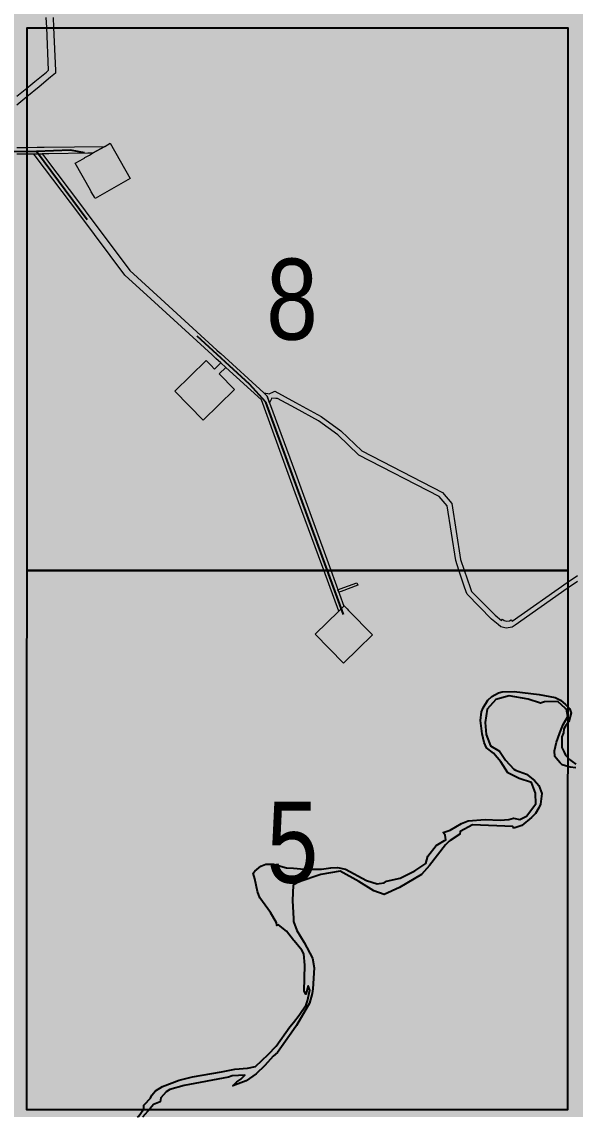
# Model space of a CAD drawing. Extents: x 351064 to 358960, y 6048061 to 6054858.
# Drawn here: x 352815.3 to 352869.9, y 6050432.8 to 6050541 of the extents above; entities that cross this region are included whole.
import ezdxf
from ezdxf.enums import TextEntityAlignment as Align

# ---------------------------------------------------------------- set-up
doc = ezdxf.new("R2010")
doc.units = 0
doc.header["$LTSCALE"] = 5
doc.linetypes.add('DASHED2', pattern=[9.525, 6.35, -3.175])
doc.layers.add('AS-ROUTEMAP', color=35, linetype='Continuous', lineweight=0)
doc.layers.add('RoadSeg', color=57, linetype='DASHED2')
doc.layers.add('T-WATER', color=160, linetype='Continuous')
doc.layers.add('ROUTE-MAP-BACKGROUND-H', color=7, linetype='Continuous', true_color=0xf0ebff)
doc.layers.add('Sections', color=7, linetype='Continuous', true_color=0xa75418)
doc.styles.add('120', font='ARIALN.TTF', dxfattribs={"height": 13})

msp = doc.modelspace()

# ---------------------------------------------------------------- hatches: boundary and pattern name
at = {"layer": 'ROUTE-MAP-BACKGROUND-H'}
h = msp.add_hatch(color=256, dxfattribs=at)
h.dxf.hatch_style = 1
h.paths.add_polyline_path([(352109.337, 6051083.716), (353736.796, 6051083.637), (353740.383, 6050432.833), (352105.91, 6050432.833)])

# ---------------------------------------------------------------- linework, layer by layer
at = {"layer": 'AS-ROUTEMAP', "flags": 128}
for points in [[(352818.335, 6050541.48), (352818.38, 6050540.475), (352818.567, 6050536.252), (352818.58, 6050535.96), (352818.093, 6050535.563), (352816.96, 6050534.625), (352815.755, 6050533.647), (352814.75, 6050532.827)], [(352814.75, 6050533.684), (352815.756, 6050534.503), (352816.538, 6050535.14), (352817.359, 6050535.809), (352817.683, 6050536.084), (352817.894, 6050536.263), (352817.712, 6050540.475), (352817.668, 6050541.48)], [(352814.747, 6050528.619), (352815.753, 6050528.633), (352816.764, 6050528.647), (352817.458, 6050528.657), (352823.438, 6050528.742), (352822.245, 6050528.063), (352821.753, 6050528.056), (352817.935, 6050528), (352817.26, 6050527.99), (352816.437, 6050527.979), (352815.752, 6050527.969), (352814.747, 6050527.954)], [(352870.103, 6050485.747), (352869.097, 6050485.043), (352863.938, 6050481.431), (352863.64, 6050481.223), (352863.045, 6050481.151), (352862.546, 6050481.281), (352862.277, 6050481.503), (352861.622, 6050482.044), (352859.207, 6050484.488), (352859.124, 6050484.735), (352858.93, 6050485.305), (352858.401, 6050486.867), (352858.079, 6050487.816), (352857.234, 6050493.226), (352856.456, 6050494.159), (352848.528, 6050498.244), (352846.435, 6050500.254), (352844.537, 6050501.63), (352842.252, 6050502.875), (352840.503, 6050503.827), (352840.338, 6050503.834), (352839.906, 6050503.85), (352839.849, 6050503.716), (352839.716, 6050503.4), (352839.471, 6050504.072), (352839.129, 6050504.384), (352839.548, 6050504.317), (352839.679, 6050504.296), (352840.1, 6050504.486), (352840.232, 6050504.544), (352840.232, 6050504.544), (352842.253, 6050503.444), (352844.805, 6050502.053), (352846.756, 6050500.638), (352848.822, 6050498.655), (352856.775, 6050494.557), (352857.707, 6050493.44), (352858.566, 6050487.935), (352858.928, 6050486.867), (352859.511, 6050485.148), (352859.644, 6050484.758), (352859.864, 6050484.535), (352861.96, 6050482.413), (352862.595, 6050481.889), (352862.701, 6050482.017), (352862.857, 6050481.889), (352863.091, 6050481.828), (352863.395, 6050481.865), (352863.556, 6050481.977), (352863.651, 6050481.841), (352869.097, 6050485.653), (352870.103, 6050486.357)]]:
    msp.add_lwpolyline(points, dxfattribs=at)
for points in [[(352825.961, 6050525.577), (352822.486, 6050523.598), (352822.411, 6050523.73), (352822.327, 6050523.878), (352822.108, 6050524.261), (352822.024, 6050524.409), (352820.507, 6050527.074), (352821.005, 6050527.357), (352821.459, 6050527.615), (352821.479, 6050527.627), (352821.933, 6050527.885), (352822.245, 6050528.063), (352823.438, 6050528.742), (352823.983, 6050529.052), (352825.961, 6050525.577)], [(352846.572, 6050482.849), (352846.529, 6050482.808), (352845.047, 6050486.864), (352844.533, 6050488.272), (352842.249, 6050494.523), (352838.901, 6050503.69), (352835.392, 6050506.896), (352834.898, 6050507.346), (352834.405, 6050507.798), (352834.036, 6050508.135), (352827.98, 6050513.669), (352825.417, 6050516.01), (352820.964, 6050521.972), (352816.56, 6050527.815), (352816.437, 6050527.979), (352817.26, 6050527.99), (352817.383, 6050527.828), (352821.234, 6050522.725), (352821.498, 6050522.371), (352825.914, 6050516.46), (352828.967, 6050513.669), (352834.515, 6050508.6), (352834.761, 6050508.375), (352834.884, 6050508.263), (352839.129, 6050504.384), (352839.471, 6050504.072), (352839.716, 6050503.4), (352842.25, 6050496.464), (352845.757, 6050486.865), (352847.052, 6050483.319), (352846.843, 6050483.115), (352846.572, 6050482.849)], [(352833.904, 6050507.124), (352834.275, 6050506.742), (352834.898, 6050507.346), (352835.392, 6050506.896), (352834.74, 6050506.263), (352836.248, 6050504.709), (352833.139, 6050501.692), (352830.354, 6050504.562), (352831.908, 6050506.07), (352833.463, 6050507.579), (352833.904, 6050507.124)], [(352846.771, 6050484.769), (352846.552, 6050484.688), (352846.46, 6050484.938), (352846.679, 6050485.02), (352848.313, 6050485.628), (352848.406, 6050485.378), (352846.771, 6050484.769)], [(352848.442, 6050479.084), (352847.013, 6050477.686), (352844.216, 6050480.544), (352846.529, 6050482.808), (352846.572, 6050482.849), (352846.843, 6050483.115), (352847.052, 6050483.319), (352847.075, 6050483.341), (352847.118, 6050483.297), (352847.359, 6050483.05), (352847.513, 6050482.893), (352849.872, 6050480.483), (352848.442, 6050479.084)]]:
    msp.add_lwpolyline(points, close=True, dxfattribs=at)
at = {"layer": 'RoadSeg', "flags": 128}
for points in [[(352816.689, 6050528.24), (352801.786, 6050528.118), (352800.373, 6050528.545), (352796.88, 6050530.614), (352795.752, 6050531.582), (352777.484, 6050553.774), (352776.915, 6050555.025), (352777.099, 6050555.597), (352779.083, 6050557.388), (352779.361, 6050558.162), (352778.832, 6050559.181), (352776.552, 6050561.951), (352775.766, 6050562.629), (352774.967, 6050562.606), (352772.488, 6050560.636), (352772.225, 6050560.495), (352771.956, 6050560.587), (352753.551, 6050582.876)], [(352821.428, 6050528.107), (352820.053, 6050528.368), (352816.689, 6050528.24)], [(352846.995, 6050482.478), (352839.331, 6050503.47), (352837.714, 6050505.258), (352825.936, 6050516.096), (352822.998, 6050519.748), (352816.689, 6050528.24)]]:
    msp.add_lwpolyline(points, dxfattribs=at)
at = {"layer": 'Sections', "flags": 128}
for points in [[(352869.136, 6050500.25), (352869.133, 6050486.846), (352855.707, 6050486.843), (352842.282, 6050486.841), (352828.856, 6050486.838), (352815.766, 6050486.836), (352815.773, 6050500.24), (352815.78, 6050513.643), (352815.787, 6050527.047), (352815.795, 6050540.451), (352828.88, 6050540.454), (352842.302, 6050540.457), (352855.723, 6050540.46), (352869.143, 6050540.463), (352869.141, 6050527.058), (352869.138, 6050513.654)], [(352869.126, 6050446.633), (352869.123, 6050433.564), (352855.693, 6050433.562), (352842.263, 6050433.56), (352828.833, 6050433.558), (352815.737, 6050433.556), (352815.744, 6050446.624), (352815.751, 6050460.028), (352815.758, 6050473.432), (352815.766, 6050486.836), (352828.856, 6050486.838), (352842.282, 6050486.841), (352855.707, 6050486.843), (352869.133, 6050486.846), (352869.131, 6050473.441), (352869.128, 6050460.037)]]:
    msp.add_lwpolyline(points, close=True, dxfattribs=at)
at = {"layer": 'T-WATER', "flags": 128}
for points in [[(352826.686, 6050432.833), (352826.78, 6050432.892), (352827.291, 6050433.654), (352827.29, 6050433.684), (352827.29, 6050434.027), (352827.377, 6050434.066), (352827.95, 6050434.701), (352828.089, 6050434.992), (352828.462, 6050435.421), (352829.134, 6050435.851), (352830.774, 6050436.469), (352832.094, 6050436.8), (352834.967, 6050437.293), (352836.266, 6050437.57), (352837.535, 6050437.667), (352838.317, 6050437.835), (352839.568, 6050439.015), (352840.346, 6050439.842), (352841.72, 6050441.742), (352842.067, 6050442.188), (352842.615, 6050442.892), (352843.314, 6050443.933), (352843.465, 6050444.329), (352843.696, 6050445.38), (352843.518, 6050445.791), (352843.298, 6050444.981), (352843.138, 6050445.273), (352843.198, 6050447.84), (352843.093, 6050448.954), (352842.889, 6050449.316), (352842.126, 6050450.232), (352842.068, 6050450.307), (352841.383, 6050451.207), (352840.598, 6050451.821), (352840.439, 6050451.76), (352840.405, 6050452.014), (352839.797, 6050453.048), (352838.747, 6050454.485), (352838.53, 6050455.121), (352838.251, 6050456.359), (352838.095, 6050456.934), (352838.255, 6050457.144), (352838.851, 6050457.638), (352839.344, 6050457.815), (352840.086, 6050457.81), (352841.384, 6050457.459), (352842.069, 6050457.414), (352843.133, 6050457.344), (352844.821, 6050457.318), (352845.74, 6050457.463), (352846.427, 6050457.493), (352847.21, 6050457.338), (352849.26, 6050456.222), (352850.342, 6050455.877), (352850.519, 6050455.905), (352851.019, 6050455.987), (352851.259, 6050456.147), (352852.59, 6050456.441), (352854.046, 6050457.166), (352855.122, 6050457.901), (352855.339, 6050458.625), (352856.139, 6050459.68), (352856.974, 6050460.152), (352857.091, 6050460.218), (352857.049, 6050460.679), (352856.835, 6050460.943), (352857.532, 6050461.168), (352858.635, 6050461.84), (352859.322, 6050462.097), (352860.971, 6050462.232), (352862.474, 6050462.185), (352863.31, 6050462.223), (352863.798, 6050462.357), (352864.421, 6050462.229), (352865.066, 6050462.579), (352865.977, 6050463.782), (352865.948, 6050464.836), (352865.554, 6050465.883), (352864.349, 6050466.297), (352863.216, 6050466.846), (352862.546, 6050467.945), (352861.795, 6050468.785), (352861.114, 6050469.304), (352860.88, 6050469.836), (352860.707, 6050470.687), (352860.533, 6050472.005), (352860.628, 6050472.888), (352860.776, 6050473.262), (352861.262, 6050474.029), (352861.635, 6050474.376), (352862.299, 6050474.754), (352862.656, 6050474.86), (352863.864, 6050474.887), (352866.306, 6050474.583), (352867.902, 6050474.301), (352868.417, 6050474.036), (352868.919, 6050473.602), (352868.998, 6050473.534), (352869.312, 6050473.189), (352869.49, 6050472.784), (352869.251, 6050471.908), (352868.918, 6050471.448), (352868.738, 6050471.198), (352868.713, 6050470.787), (352868.542, 6050470.411), (352868.552, 6050469.338), (352868.785, 6050468.873), (352868.918, 6050468.583), (352869.327, 6050468.171), (352869.574, 6050467.979), (352869.923, 6050467.708)], [(352869.923, 6050467.331), (352869.376, 6050467.421), (352868.918, 6050467.553), (352868.58, 6050467.65), (352868.546, 6050467.682), (352868.389, 6050467.826), (352868.154, 6050468.113), (352867.875, 6050468.456), (352867.815, 6050469.009), (352868.03, 6050469.887), (352868.151, 6050470.233), (352868.348, 6050470.797), (352868.697, 6050471.623), (352868.919, 6050472.007), (352869.161, 6050472.427), (352869.01, 6050473.132), (352868.919, 6050473.215), (352868.168, 6050473.904), (352866.841, 6050473.859), (352866.441, 6050473.736), (352865.243, 6050474.13), (352863.352, 6050474.442), (352862.042, 6050474.094), (352861.171, 6050473.146), (352860.974, 6050471.824), (352861.071, 6050470.644), (352861.51, 6050469.507), (352862.409, 6050468.971), (352862.993, 6050468.113), (352863.82, 6050467.214), (352863.984, 6050467.096), (352865.054, 6050466.708), (352865.854, 6050466.086), (352866.283, 6050465.596), (352866.582, 6050464.793), (352866.455, 6050463.737), (352866.298, 6050463.382), (352865.942, 6050462.835), (352865.558, 6050462.424), (352864.61, 6050461.639), (352863.925, 6050461.401), (352863.747, 6050461.401), (352863.717, 6050461.534), (352859.751, 6050461.712), (352858.51, 6050461.047), (352858.479, 6050460.777), (352857.527, 6050460.152), (352857.423, 6050460.084), (352857.07, 6050459.739), (352855.498, 6050457.697), (352854.696, 6050456.813), (352852.534, 6050455.525), (352851.019, 6050454.837), (352850.008, 6050455.178), (352848.521, 6050456.117), (352846.671, 6050457.121), (352844.762, 6050456.801), (352842.629, 6050456.07), (352842.069, 6050455.774), (352842.039, 6050455.758), (352841.984, 6050454.246), (352842.068, 6050452.435), (352842.082, 6050452.146), (352842.411, 6050451.284), (352843.129, 6050450.099), (352843.931, 6050448.54), (352844.123, 6050447.573), (352843.983, 6050445.519), (352843.912, 6050445.031), (352843.65, 6050444.104), (352842.354, 6050441.874), (352842.067, 6050441.467), (352840.48, 6050439.218), (352840.073, 6050438.845), (352839.253, 6050437.918), (352838.383, 6050437.103), (352837.398, 6050436.411), (352836.097, 6050435.924), (352836.46, 6050436.312), (352836.859, 6050436.593), (352837.279, 6050436.985), (352836.021, 6050436.903), (352835.641, 6050436.789), (352831.274, 6050435.951), (352829.863, 6050435.575), (352829.511, 6050435.339), (352828.959, 6050434.734), (352828.9, 6050434.33), (352828.247, 6050434.071), (352827.91, 6050433.684), (352827.168, 6050432.833)]]:
    msp.add_lwpolyline(points, dxfattribs=at)

# ---------------------------------------------------------------- texts
at = {"layer": 'RoadSeg', "style": '120'}
for s, p in [('8', (352841.922, 6050513.644)), ('5', (352841.97, 6050459.984))]:
    msp.add_text(s, height=8.002, dxfattribs=at).set_placement(p, align=Align.MIDDLE_CENTER)

doc.saveas('drawing.dxf')
